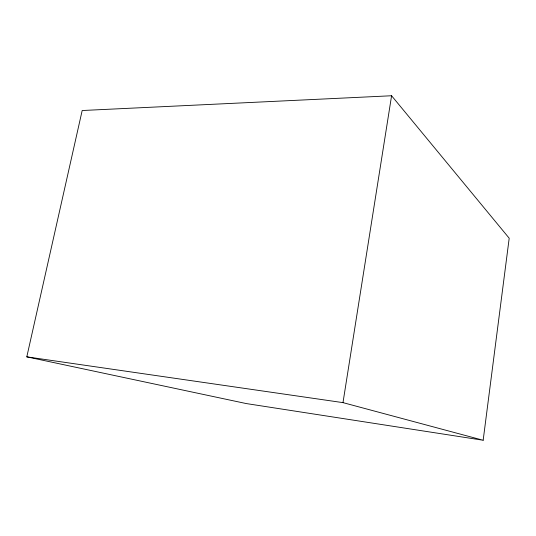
<?xml version="1.0" encoding="UTF-8"?>
<svg xmlns="http://www.w3.org/2000/svg" width="536" height="536" viewBox="0 0 536 536"><rect width="100%" height="100%" fill="white"/><g stroke="black" fill="none" stroke-linecap="round" stroke-linejoin="round"><path stroke-width="0.8" d="M483.164 440.25L509.2 238.219L391.588 95.75L82.182 110.516L26.8 356.849L246.245 403.561L483.164 440.25L342.986 402.63L26.8 356.849M342.986 402.63L391.588 95.75"/></g></svg>
